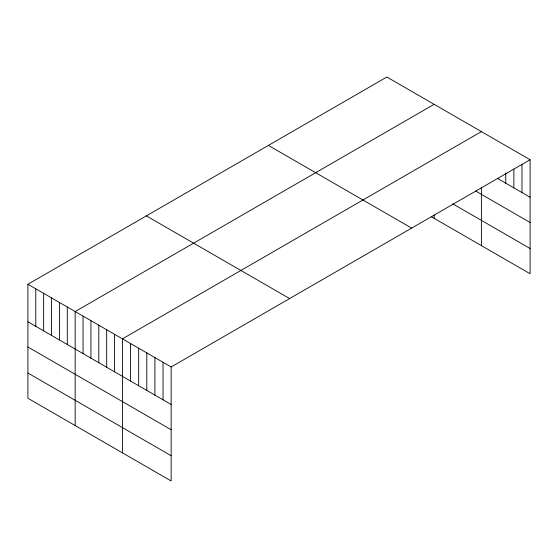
<?xml version="1.0" encoding="UTF-8"?>
<svg xmlns="http://www.w3.org/2000/svg" width="558" height="558" viewBox="0 0 558 558"><rect width="100%" height="100%" fill="white"/><g stroke="black" fill="none" stroke-linecap="round" stroke-linejoin="round"><path stroke-width="0.84" d="M530.1 159.727L171.146 366.969L171.146 480.975L27.9 398.272L27.9 284.266L386.854 77.025L530.1 159.727L530.1 273.734L431.257 216.671M434.124 104.318L75.17 311.559L75.17 425.566M481.394 131.611L122.446 338.852L122.446 452.852M497.631 178.49L530.1 197.232M475.667 191.052L530.1 222.482M452.747 203.83L530.1 248.491M268.398 145.415L411.644 228.117M146.356 215.876L289.602 298.579M27.9 284.266L171.146 366.969M27.9 321.771L171.146 404.473M27.9 347.013L171.146 429.716M27.9 373.023L171.146 455.726M521.981 164.422L521.981 192.545M513.862 169.109L513.862 187.865M505.75 172.945L505.75 183.177M481.394 187.627L481.394 245.618M434.124 214.956L434.124 218.324M163.034 362.281L163.034 399.786M154.915 357.594L154.915 395.099M146.796 352.907L146.796 390.412M138.677 348.22L138.677 385.724M130.558 343.54L130.558 381.044M114.564 334.305L114.564 371.809M106.69 329.75L106.69 367.255M98.808 325.202L98.808 362.707M90.926 320.655L90.926 358.159M83.051 316.107L83.051 353.612M67.295 307.012L67.295 344.516M59.413 302.464L59.413 339.968M51.538 297.909L51.538 335.414M43.657 293.362L43.657 330.866M35.782 288.814L35.782 326.318"/></g></svg>
